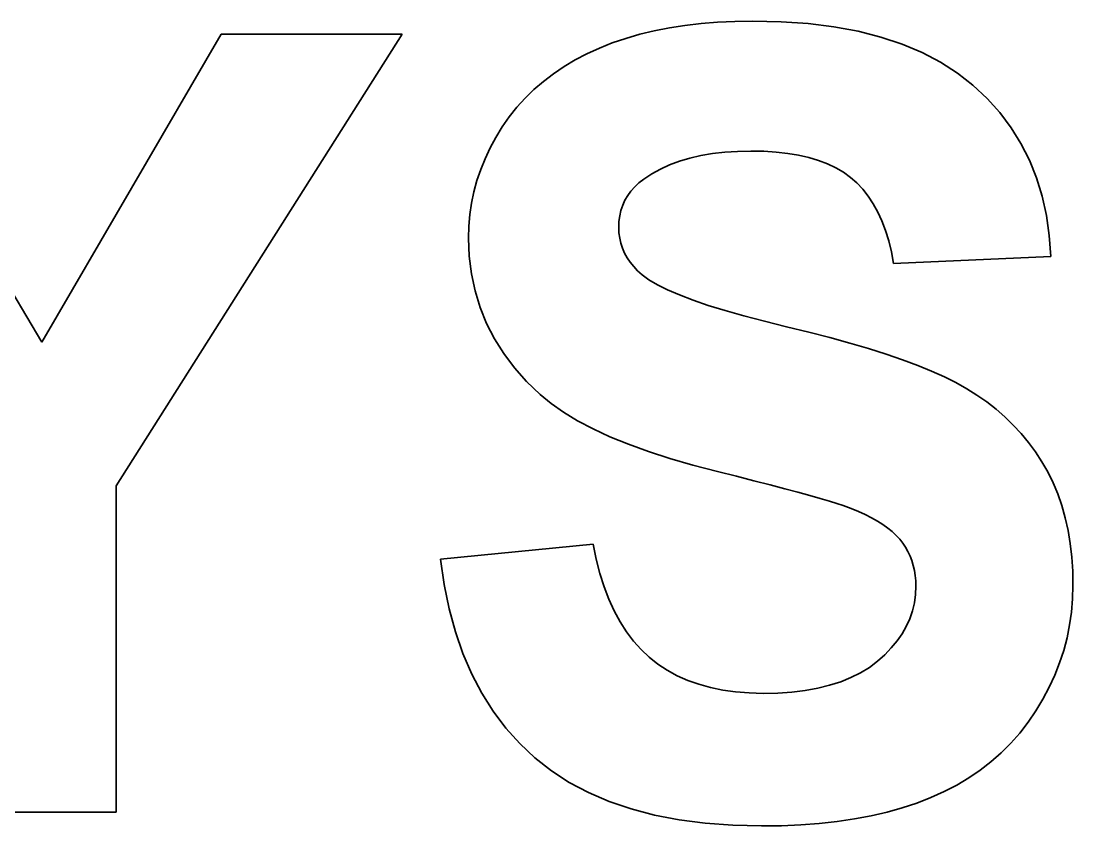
# Model space of a CAD drawing. Extents: x 23 to 587, y 4 to 413.
# Drawn here: x 245.306 to 246.659, y 164.768 to 165.803 of the extents above; entities that cross this region are included whole.
import ezdxf

# ---------------------------------------------------------------- set-up
doc = ezdxf.new("R2010")
doc.units = 0
doc.layers.get('0').update_dxf_attribs({"lineweight": 13})

# ---------------------------------------------------------------- blocks, each defined once
blk = doc.blocks.new('BLOCK7080')
at = {"color": 7, "lineweight": 35, "ltscale": 0.00096056}
blk.add_line((-45.0282, 50.5346), (-44.9909, 50.5437), dxfattribs=at)
at = {"color": 7, "lineweight": 35, "ltscale": 0.000985804}
blk.add_line((-44.9909, 50.5437), (-44.9522, 50.5513), dxfattribs=at)
at = {"color": 7, "lineweight": 35, "ltscale": 0.001013}
blk.add_line((-44.9522, 50.5513), (-44.9121, 50.5576), dxfattribs=at)
at = {"color": 7, "lineweight": 35, "ltscale": 0.001042}
blk.add_line((-44.9121, 50.5576), (-44.8708, 50.5624), dxfattribs=at)
at = {"color": 7, "lineweight": 35, "ltscale": 0.001072}
blk.add_line((-44.8708, 50.5624), (-44.828, 50.5659), dxfattribs=at)
at = {"color": 7, "lineweight": 35, "ltscale": 0.001103}
blk.add_line((-44.828, 50.5659), (-44.7839, 50.568), dxfattribs=at)
at = {"color": 7, "lineweight": 35, "ltscale": 0.001136}
blk.add_line((-44.7839, 50.568), (-44.7385, 50.5687), dxfattribs=at)
at = {"color": 7, "lineweight": 35, "ltscale": 0.001836}
blk.add_line((-44.7385, 50.5687), (-44.6651, 50.567), dxfattribs=at)
at = {"color": 7, "lineweight": 35, "ltscale": 0.001748}
blk.add_line((-44.6651, 50.567), (-44.5953, 50.5621), dxfattribs=at)
at = {"color": 7, "lineweight": 35, "ltscale": 0.001663}
blk.add_line((-44.5953, 50.5621), (-44.5293, 50.5538), dxfattribs=at)
at = {"color": 7, "lineweight": 35, "ltscale": 0.001583}
blk.add_line((-44.5293, 50.5538), (-44.4671, 50.5423), dxfattribs=at)
at = {"color": 7, "lineweight": 35, "ltscale": 0.023017}
blk.add_line((-47.0359, 50.5346), (-46.5652, 49.7433), dxfattribs=at)
at = {"color": 7, "lineweight": 35, "ltscale": 0.022895}
blk.add_line((-46.5652, 49.7433), (-46.1041, 50.5346), dxfattribs=at)
at = {"color": 7, "lineweight": 35, "ltscale": 0.034356}
blk.add_line((-45.6389, 50.5346), (-46.3742, 49.3736), dxfattribs=at)
at = {"color": 7, "lineweight": 35, "ltscale": 0.01163}
blk.add_line((-46.1041, 50.5346), (-45.6389, 50.5346), dxfattribs=at)
at = {"color": 7, "lineweight": 35, "ltscale": 0.000914711}
blk.add_line((-45.0988, 50.5123), (-45.0642, 50.5242), dxfattribs=at)
at = {"color": 7, "lineweight": 35, "ltscale": 0.00093658}
blk.add_line((-45.0642, 50.5242), (-45.0282, 50.5346), dxfattribs=at)
at = {"color": 7, "lineweight": 35, "ltscale": 0.00151}
blk.add_line((-44.4671, 50.5423), (-44.4085, 50.5274), dxfattribs=at)
at = {"color": 7, "lineweight": 35, "ltscale": 0.001444}
blk.add_line((-44.4085, 50.5274), (-44.3537, 50.5093), dxfattribs=at)
at = {"color": 7, "lineweight": 35, "ltscale": 0.000875383}
blk.add_line((-45.1639, 50.4846), (-45.1321, 50.4991), dxfattribs=at)
at = {"color": 7, "lineweight": 35, "ltscale": 0.000895161}
blk.add_line((-45.1321, 50.4991), (-45.0988, 50.5123), dxfattribs=at)
at = {"color": 7, "lineweight": 35, "ltscale": 0.001385}
blk.add_line((-44.3537, 50.5093), (-44.3026, 50.4878), dxfattribs=at)
at = {"color": 7, "lineweight": 35, "ltscale": 0.000836922}
blk.add_line((-45.223, 50.4517), (-45.1942, 50.4688), dxfattribs=at)
at = {"color": 7, "lineweight": 35, "ltscale": 0.000854638}
blk.add_line((-45.1942, 50.4688), (-45.1639, 50.4846), dxfattribs=at)
at = {"color": 7, "lineweight": 35, "ltscale": 0.001336}
blk.add_line((-44.3026, 50.4878), (-44.2552, 50.4631), dxfattribs=at)
at = {"color": 7, "lineweight": 35, "ltscale": 0.001297}
blk.add_line((-44.2552, 50.4631), (-44.2116, 50.435), dxfattribs=at)
at = {"color": 7, "lineweight": 35, "ltscale": 0.000821826}
blk.add_line((-45.2503, 50.4333), (-45.223, 50.4517), dxfattribs=at)
at = {"color": 7, "lineweight": 35, "ltscale": 0.001269}
blk.add_line((-44.2116, 50.435), (-44.1716, 50.4036), dxfattribs=at)
at = {"color": 7, "lineweight": 35, "ltscale": 0.00079946}
blk.add_line((-45.3002, 50.3928), (-45.276, 50.4137), dxfattribs=at)
at = {"color": 7, "lineweight": 35, "ltscale": 0.000809051}
blk.add_line((-45.276, 50.4137), (-45.2503, 50.4333), dxfattribs=at)
at = {"color": 7, "lineweight": 35, "ltscale": 0.000792561}
blk.add_line((-45.3229, 50.3706), (-45.3002, 50.3928), dxfattribs=at)
at = {"color": 7, "lineweight": 35, "ltscale": 0.001245}
blk.add_line((-44.1716, 50.4036), (-44.1354, 50.3695), dxfattribs=at)
at = {"color": 7, "lineweight": 35, "ltscale": 0.00078908}
blk.add_line((-45.344, 50.3472), (-45.3229, 50.3706), dxfattribs=at)
at = {"color": 7, "lineweight": 35, "ltscale": 0.001221}
blk.add_line((-44.1354, 50.3695), (-44.1028, 50.3332), dxfattribs=at)
at = {"color": 7, "lineweight": 35, "ltscale": 0.00078842}
blk.add_line((-45.3637, 50.3225), (-45.344, 50.3472), dxfattribs=at)
at = {"color": 7, "lineweight": 35, "ltscale": 0.001206}
blk.add_line((-44.1028, 50.3332), (-44.0737, 50.2946), dxfattribs=at)
at = {"color": 7, "lineweight": 35, "ltscale": 0.000791257}
blk.add_line((-45.3817, 50.2965), (-45.3637, 50.3225), dxfattribs=at)
at = {"color": 7, "lineweight": 35, "ltscale": 0.000786097}
blk.add_line((-45.3982, 50.2697), (-45.3817, 50.2965), dxfattribs=at)
at = {"color": 7, "lineweight": 35, "ltscale": 0.0012}
blk.add_line((-44.0737, 50.2946), (-44.0483, 50.2539), dxfattribs=at)
at = {"color": 7, "lineweight": 35, "ltscale": 0.000773052}
blk.add_line((-45.4129, 50.2425), (-45.3982, 50.2697), dxfattribs=at)
at = {"color": 7, "lineweight": 35, "ltscale": 0.001204}
blk.add_line((-44.0483, 50.2539), (-44.0265, 50.2109), dxfattribs=at)
at = {"color": 7, "lineweight": 35, "ltscale": 0.000762448}
blk.add_line((-45.4259, 50.2149), (-45.4129, 50.2425), dxfattribs=at)
at = {"color": 7, "lineweight": 35, "ltscale": 0.000726409}
blk.add_line((-44.8712, 50.2229), (-44.8995, 50.2164), dxfattribs=at)
at = {"color": 7, "lineweight": 35, "ltscale": 0.000756822}
blk.add_line((-44.8413, 50.2279), (-44.8712, 50.2229), dxfattribs=at)
at = {"color": 7, "lineweight": 35, "ltscale": 0.000789648}
blk.add_line((-44.8099, 50.2315), (-44.8413, 50.2279), dxfattribs=at)
at = {"color": 7, "lineweight": 35, "ltscale": 0.000824407}
blk.add_line((-44.777, 50.2337), (-44.8099, 50.2315), dxfattribs=at)
at = {"color": 7, "lineweight": 35, "ltscale": 0.000860995}
blk.add_line((-44.7426, 50.2344), (-44.777, 50.2337), dxfattribs=at)
at = {"color": 7, "lineweight": 35, "ltscale": 0.00083157}
blk.add_line((-44.7093, 50.2338), (-44.7426, 50.2344), dxfattribs=at)
at = {"color": 7, "lineweight": 35, "ltscale": 0.000790306}
blk.add_line((-44.6778, 50.2318), (-44.7093, 50.2338), dxfattribs=at)
at = {"color": 7, "lineweight": 35, "ltscale": 0.000750939}
blk.add_line((-44.6479, 50.2284), (-44.6778, 50.2318), dxfattribs=at)
at = {"color": 7, "lineweight": 35, "ltscale": 0.000713299}
blk.add_line((-44.6198, 50.2236), (-44.6479, 50.2284), dxfattribs=at)
at = {"color": 7, "lineweight": 35, "ltscale": 0.00067792}
blk.add_line((-44.5934, 50.2176), (-44.6198, 50.2236), dxfattribs=at)
at = {"color": 7, "lineweight": 35, "ltscale": 0.000754143}
blk.add_line((-45.4372, 50.187), (-45.4259, 50.2149), dxfattribs=at)
at = {"color": 7, "lineweight": 35, "ltscale": 0.000652268}
blk.add_line((-44.9515, 50.199), (-44.9753, 50.1882), dxfattribs=at)
at = {"color": 7, "lineweight": 35, "ltscale": 0.000673987}
blk.add_line((-44.9263, 50.2084), (-44.9515, 50.199), dxfattribs=at)
at = {"color": 7, "lineweight": 35, "ltscale": 0.000698844}
blk.add_line((-44.8995, 50.2164), (-44.9263, 50.2084), dxfattribs=at)
at = {"color": 7, "lineweight": 35, "ltscale": 0.000645371}
blk.add_line((-44.5687, 50.2102), (-44.5934, 50.2176), dxfattribs=at)
at = {"color": 7, "lineweight": 35, "ltscale": 0.000616159}
blk.add_line((-44.5456, 50.2014), (-44.5687, 50.2102), dxfattribs=at)
at = {"color": 7, "lineweight": 35, "ltscale": 0.000590037}
blk.add_line((-44.5243, 50.1912), (-44.5456, 50.2014), dxfattribs=at)
at = {"color": 7, "lineweight": 35, "ltscale": 0.001217}
blk.add_line((-44.0265, 50.2109), (-44.0083, 50.1658), dxfattribs=at)
at = {"color": 7, "lineweight": 35, "ltscale": 0.000749184}
blk.add_line((-45.4467, 50.1586), (-45.4372, 50.187), dxfattribs=at)
at = {"color": 7, "lineweight": 35, "ltscale": 0.000620676}
blk.add_line((-44.9975, 50.1759), (-45.0182, 50.1622), dxfattribs=at)
at = {"color": 7, "lineweight": 35, "ltscale": 0.000634699}
blk.add_line((-44.9753, 50.1882), (-44.9975, 50.1759), dxfattribs=at)
at = {"color": 7, "lineweight": 35, "ltscale": 0.000567973}
blk.add_line((-44.5047, 50.1798), (-44.5243, 50.1912), dxfattribs=at)
at = {"color": 7, "lineweight": 35, "ltscale": 0.000550963}
blk.add_line((-44.4868, 50.1669), (-44.5047, 50.1798), dxfattribs=at)
at = {"color": 7, "lineweight": 35, "ltscale": 0.000546395}
blk.add_line((-44.4703, 50.1525), (-44.4868, 50.1669), dxfattribs=at)
at = {"color": 7, "lineweight": 35, "ltscale": 0.00124}
for p, q in [((-44.0083, 50.1658), (-43.9938, 50.1184)), ((-44.6145, 48.502), (-44.664, 48.4999))]:
    blk.add_line(p, q, dxfattribs=at)
at = {"color": 7, "lineweight": 35, "ltscale": 0.000745389}
blk.add_line((-45.4545, 50.1298), (-45.4467, 50.1586), dxfattribs=at)
at = {"color": 7, "lineweight": 35, "ltscale": 0.000362812}
blk.add_line((-45.0413, 50.1423), (-45.0509, 50.1315), dxfattribs=at)
at = {"color": 7, "lineweight": 35, "ltscale": 0.000373634}
blk.add_line((-45.0304, 50.1526), (-45.0413, 50.1423), dxfattribs=at)
at = {"color": 7, "lineweight": 35, "ltscale": 0.000387512}
blk.add_line((-45.0182, 50.1622), (-45.0304, 50.1526), dxfattribs=at)
at = {"color": 7, "lineweight": 35, "ltscale": 0.000554485}
blk.add_line((-44.4551, 50.1365), (-44.4703, 50.1525), dxfattribs=at)
at = {"color": 7, "lineweight": 35, "ltscale": 0.000744968}
blk.add_line((-45.4606, 50.1006), (-45.4545, 50.1298), dxfattribs=at)
at = {"color": 7, "lineweight": 35, "ltscale": 0.000349877}
blk.add_line((-45.0592, 50.12), (-45.0663, 50.1079), dxfattribs=at)
at = {"color": 7, "lineweight": 35, "ltscale": 0.000354488}
blk.add_line((-45.0509, 50.1315), (-45.0592, 50.12), dxfattribs=at)
at = {"color": 7, "lineweight": 35, "ltscale": 0.00056849}
blk.add_line((-44.441, 50.1186), (-44.4551, 50.1365), dxfattribs=at)
at = {"color": 7, "lineweight": 35, "ltscale": 0.00058584}
blk.add_line((-44.4281, 50.099), (-44.441, 50.1186), dxfattribs=at)
at = {"color": 7, "lineweight": 35, "ltscale": 0.00127}
blk.add_line((-43.9938, 50.1184), (-43.9828, 50.0688), dxfattribs=at)
at = {"color": 7, "lineweight": 35, "ltscale": 0.000747144}
blk.add_line((-45.4649, 50.071), (-45.4606, 50.1006), dxfattribs=at)
at = {"color": 7, "lineweight": 35, "ltscale": 0.0003525}
blk.add_line((-45.072, 50.0952), (-45.0765, 50.0818), dxfattribs=at)
at = {"color": 7, "lineweight": 35, "ltscale": 0.000349293}
blk.add_line((-45.0663, 50.1079), (-45.072, 50.0952), dxfattribs=at)
at = {"color": 7, "lineweight": 35, "ltscale": 0.000607701}
blk.add_line((-44.4164, 50.0777), (-44.4281, 50.099), dxfattribs=at)
at = {"color": 7, "lineweight": 35, "ltscale": 0.000751272}
blk.add_line((-45.4675, 50.0411), (-45.4649, 50.071), dxfattribs=at)
at = {"color": 7, "lineweight": 35, "ltscale": 0.000368595}
blk.add_line((-45.0797, 50.0679), (-45.0817, 50.0532), dxfattribs=at)
at = {"color": 7, "lineweight": 35, "ltscale": 0.000358533}
blk.add_line((-45.0765, 50.0818), (-45.0797, 50.0679), dxfattribs=at)
at = {"color": 7, "lineweight": 35, "ltscale": 0.000633235}
blk.add_line((-44.4058, 50.0547), (-44.4164, 50.0777), dxfattribs=at)
at = {"color": 7, "lineweight": 35, "ltscale": 0.001308}
blk.add_line((-43.9828, 50.0688), (-43.9755, 50.017), dxfattribs=at)
at = {"color": 7, "lineweight": 35, "ltscale": 0.000759437}
blk.add_line((-45.4684, 50.0107), (-45.4675, 50.0411), dxfattribs=at)
at = {"color": 7, "lineweight": 35, "ltscale": 0.000381037}
blk.add_line((-45.0817, 50.0532), (-45.0823, 50.038), dxfattribs=at)
at = {"color": 7, "lineweight": 35, "ltscale": 0.00034975}
blk.add_line((-45.0823, 50.038), (-45.0817, 50.024), dxfattribs=at)
at = {"color": 7, "lineweight": 35, "ltscale": 0.000662027}
blk.add_line((-44.3965, 50.0299), (-44.4058, 50.0547), dxfattribs=at)
at = {"color": 7, "lineweight": 35, "ltscale": 0.000692905}
blk.add_line((-44.3883, 50.0034), (-44.3965, 50.0299), dxfattribs=at)
at = {"color": 7, "lineweight": 35, "ltscale": 0.00117}
blk.add_line((-45.4665, 49.964), (-45.4684, 50.0107), dxfattribs=at)
at = {"color": 7, "lineweight": 35, "ltscale": 0.000342469}
blk.add_line((-45.0817, 50.024), (-45.0799, 50.0105), dxfattribs=at)
at = {"color": 7, "lineweight": 35, "ltscale": 0.00033802}
blk.add_line((-45.0799, 50.0105), (-45.0769, 49.9973), dxfattribs=at)
at = {"color": 7, "lineweight": 35, "ltscale": 0.000726889}
blk.add_line((-44.3814, 49.9752), (-44.3883, 50.0034), dxfattribs=at)
at = {"color": 7, "lineweight": 35, "ltscale": 0.001354}
for p, q in [((-43.9755, 50.017), (-43.9718, 49.963)), ((-44.7603, 49.8105), (-44.7079, 49.7967))]:
    blk.add_line(p, q, dxfattribs=at)
at = {"color": 7, "lineweight": 35, "ltscale": 0.000335765}
blk.add_line((-45.0769, 49.9973), (-45.0727, 49.9845), dxfattribs=at)
at = {"color": 7, "lineweight": 35, "ltscale": 0.000336513}
blk.add_line((-45.0727, 49.9845), (-45.0673, 49.9722), dxfattribs=at)
at = {"color": 7, "lineweight": 35, "ltscale": 0.000763013}
blk.add_line((-44.3756, 49.9452), (-44.3814, 49.9752), dxfattribs=at)
at = {"color": 7, "lineweight": 35, "ltscale": 0.001141}
blk.add_line((-45.461, 49.9187), (-45.4665, 49.964), dxfattribs=at)
at = {"color": 7, "lineweight": 35, "ltscale": 0.000340999}
blk.add_line((-45.0673, 49.9722), (-45.0607, 49.9602), dxfattribs=at)
at = {"color": 7, "lineweight": 35, "ltscale": 0.000348207}
blk.add_line((-45.0607, 49.9602), (-45.0529, 49.9487), dxfattribs=at)
at = {"color": 7, "lineweight": 35, "ltscale": 0.000357458}
blk.add_line((-45.0529, 49.9487), (-45.0439, 49.9376), dxfattribs=at)
at = {"color": 7, "lineweight": 35, "ltscale": 0.010105}
blk.add_line((-43.9718, 49.963), (-44.3756, 49.9452), dxfattribs=at)
at = {"color": 7, "lineweight": 35, "ltscale": 0.000369786}
blk.add_line((-45.0439, 49.9376), (-45.0337, 49.9269), dxfattribs=at)
at = {"color": 7, "lineweight": 35, "ltscale": 0.000384461}
blk.add_line((-45.0337, 49.9269), (-45.0223, 49.9166), dxfattribs=at)
at = {"color": 7, "lineweight": 35, "ltscale": 0.00112}
blk.add_line((-45.4518, 49.8748), (-45.461, 49.9187), dxfattribs=at)
at = {"color": 7, "lineweight": 35, "ltscale": 0.000542468}
blk.add_line((-45.0223, 49.9166), (-45.0048, 49.9037), dxfattribs=at)
at = {"color": 7, "lineweight": 35, "ltscale": 0.000634743}
blk.add_line((-45.0048, 49.9037), (-44.983, 49.8907), dxfattribs=at)
at = {"color": 7, "lineweight": 35, "ltscale": 0.001108}
blk.add_line((-45.4389, 49.8324), (-45.4518, 49.8748), dxfattribs=at)
at = {"color": 7, "lineweight": 35, "ltscale": 0.00073238}
blk.add_line((-44.983, 49.8907), (-44.9568, 49.8776), dxfattribs=at)
at = {"color": 7, "lineweight": 35, "ltscale": 0.000832157}
blk.add_line((-44.9568, 49.8776), (-44.9262, 49.8644), dxfattribs=at)
at = {"color": 7, "lineweight": 35, "ltscale": 0.00093466}
blk.add_line((-44.9262, 49.8644), (-44.8913, 49.8511), dxfattribs=at)
at = {"color": 7, "lineweight": 35, "ltscale": 0.001038}
blk.add_line((-44.8913, 49.8511), (-44.852, 49.8377), dxfattribs=at)
at = {"color": 7, "lineweight": 35, "ltscale": 0.001104}
blk.add_line((-45.4223, 49.7914), (-45.4389, 49.8324), dxfattribs=at)
at = {"color": 7, "lineweight": 35, "ltscale": 0.001143}
blk.add_line((-44.852, 49.8377), (-44.8083, 49.8241), dxfattribs=at)
at = {"color": 7, "lineweight": 35, "ltscale": 0.001248}
blk.add_line((-44.8083, 49.8241), (-44.7603, 49.8105), dxfattribs=at)
at = {"color": 7, "lineweight": 35, "ltscale": 0.001111}
blk.add_line((-45.4021, 49.7519), (-45.4223, 49.7914), dxfattribs=at)
at = {"color": 7, "lineweight": 35, "ltscale": 0.001461}
blk.add_line((-44.7079, 49.7967), (-44.6512, 49.7829), dxfattribs=at)
at = {"color": 7, "lineweight": 35, "ltscale": 0.001477}
blk.add_line((-44.6512, 49.7829), (-44.5938, 49.7689), dxfattribs=at)
at = {"color": 7, "lineweight": 35, "ltscale": 0.001403}
blk.add_line((-44.5938, 49.7689), (-44.5395, 49.7549), dxfattribs=at)
at = {"color": 7, "lineweight": 35, "ltscale": 0.001124}
blk.add_line((-45.3781, 49.7138), (-45.4021, 49.7519), dxfattribs=at)
at = {"color": 7, "lineweight": 35, "ltscale": 0.00133}
blk.add_line((-44.5395, 49.7549), (-44.4882, 49.7407), dxfattribs=at)
at = {"color": 7, "lineweight": 35, "ltscale": 0.001256}
blk.add_line((-44.4882, 49.7407), (-44.44, 49.7265), dxfattribs=at)
at = {"color": 7, "lineweight": 35, "ltscale": 0.001147}
blk.add_line((-45.3505, 49.6772), (-45.3781, 49.7138), dxfattribs=at)
at = {"color": 7, "lineweight": 35, "ltscale": 0.001184}
blk.add_line((-44.44, 49.7265), (-44.3949, 49.7121), dxfattribs=at)
at = {"color": 7, "lineweight": 35, "ltscale": 0.001112}
blk.add_line((-44.3949, 49.7121), (-44.3528, 49.6977), dxfattribs=at)
at = {"color": 7, "lineweight": 35, "ltscale": 0.00104}
blk.add_line((-44.3528, 49.6977), (-44.3138, 49.6831), dxfattribs=at)
at = {"color": 7, "lineweight": 35, "ltscale": 0.000969621}
blk.add_line((-44.3138, 49.6831), (-44.2779, 49.6685), dxfattribs=at)
at = {"color": 7, "lineweight": 35, "ltscale": 0.001177}
blk.add_line((-45.3192, 49.642), (-45.3505, 49.6772), dxfattribs=at)
at = {"color": 7, "lineweight": 35, "ltscale": 0.000899704}
blk.add_line((-44.2779, 49.6685), (-44.2451, 49.6538), dxfattribs=at)
at = {"color": 7, "lineweight": 35, "ltscale": 0.000831662}
blk.add_line((-44.2451, 49.6538), (-44.2153, 49.639), dxfattribs=at)
at = {"color": 7, "lineweight": 35, "ltscale": 0.001216}
blk.add_line((-45.2842, 49.6083), (-45.3192, 49.642), dxfattribs=at)
at = {"color": 7, "lineweight": 35, "ltscale": 0.000790844}
blk.add_line((-44.2153, 49.639), (-44.1877, 49.6235), dxfattribs=at)
at = {"color": 7, "lineweight": 35, "ltscale": 0.000909978}
blk.add_line((-45.2561, 49.5852), (-45.2842, 49.6083), dxfattribs=at)
at = {"color": 7, "lineweight": 35, "ltscale": 0.000778394}
blk.add_line((-44.1877, 49.6235), (-44.1613, 49.607), dxfattribs=at)
at = {"color": 7, "lineweight": 35, "ltscale": 0.000767934}
blk.add_line((-44.1613, 49.607), (-44.1361, 49.5894), dxfattribs=at)
at = {"color": 7, "lineweight": 35, "ltscale": 0.000976217}
blk.add_line((-45.2241, 49.5628), (-45.2561, 49.5852), dxfattribs=at)
at = {"color": 7, "lineweight": 35, "ltscale": 0.000759112}
blk.add_line((-44.1361, 49.5894), (-44.1122, 49.5708), dxfattribs=at)
at = {"color": 7, "lineweight": 35, "ltscale": 0.000753542}
blk.add_line((-44.1122, 49.5708), (-44.0894, 49.5509), dxfattribs=at)
at = {"color": 7, "lineweight": 35, "ltscale": 0.001047}
blk.add_line((-45.1882, 49.5412), (-45.2241, 49.5628), dxfattribs=at)
at = {"color": 7, "lineweight": 35, "ltscale": 0.000748868}
blk.add_line((-44.0894, 49.5509), (-44.068, 49.5301), dxfattribs=at)
at = {"color": 7, "lineweight": 35, "ltscale": 0.001123}
blk.add_line((-45.1484, 49.5203), (-45.1882, 49.5412), dxfattribs=at)
at = {"color": 7, "lineweight": 35, "ltscale": 0.001201}
blk.add_line((-45.1048, 49.5001), (-45.1484, 49.5203), dxfattribs=at)
at = {"color": 7, "lineweight": 35, "ltscale": 0.000746557}
blk.add_line((-44.068, 49.5301), (-44.0477, 49.5081), dxfattribs=at)
at = {"color": 7, "lineweight": 35, "ltscale": 0.001283}
blk.add_line((-45.0573, 49.4807), (-45.1048, 49.5001), dxfattribs=at)
at = {"color": 7, "lineweight": 35, "ltscale": 0.000747748}
blk.add_line((-44.0477, 49.5081), (-44.0287, 49.4851), dxfattribs=at)
at = {"color": 7, "lineweight": 35, "ltscale": 0.001367}
blk.add_line((-45.0059, 49.462), (-45.0573, 49.4807), dxfattribs=at)
at = {"color": 7, "lineweight": 35, "ltscale": 0.001452}
blk.add_line((-44.9507, 49.4441), (-45.0059, 49.462), dxfattribs=at)
at = {"color": 7, "lineweight": 35, "ltscale": 0.000749805}
blk.add_line((-44.0287, 49.4851), (-44.0109, 49.4609), dxfattribs=at)
at = {"color": 7, "lineweight": 35, "ltscale": 0.001539}
blk.add_line((-44.8915, 49.4269), (-44.9507, 49.4441), dxfattribs=at)
at = {"color": 7, "lineweight": 35, "ltscale": 0.000754916}
blk.add_line((-44.0109, 49.4609), (-43.9943, 49.4357), dxfattribs=at)
at = {"color": 7, "lineweight": 35, "ltscale": 0.000761113}
blk.add_line((-43.9943, 49.4357), (-43.9791, 49.4093), dxfattribs=at)
at = {"color": 7, "lineweight": 35, "ltscale": 0.001628}
blk.add_line((-44.8285, 49.4104), (-44.8915, 49.4269), dxfattribs=at)
at = {"color": 7, "lineweight": 35, "ltscale": 0.001254}
blk.add_line((-44.7799, 49.3983), (-44.8285, 49.4104), dxfattribs=at)
at = {"color": 7, "lineweight": 35, "ltscale": 0.000768565}
blk.add_line((-43.9791, 49.4093), (-43.9656, 49.3817), dxfattribs=at)
at = {"color": 7, "lineweight": 35, "ltscale": 0.001161}
blk.add_line((-44.7348, 49.3869), (-44.7799, 49.3983), dxfattribs=at)
at = {"color": 7, "lineweight": 35, "ltscale": 0.001069}
blk.add_line((-44.6934, 49.3762), (-44.7348, 49.3869), dxfattribs=at)
at = {"color": 7, "lineweight": 35, "ltscale": 0.000780612}
blk.add_line((-43.9656, 49.3817), (-43.9536, 49.3529), dxfattribs=at)
at = {"color": 7, "lineweight": 35, "ltscale": 0.020976}
blk.add_line((-46.3742, 49.3736), (-46.3742, 48.5346), dxfattribs=at)
at = {"color": 7, "lineweight": 35, "ltscale": 0.000976331}
blk.add_line((-44.6557, 49.3663), (-44.6934, 49.3762), dxfattribs=at)
at = {"color": 7, "lineweight": 35, "ltscale": 0.000883485}
blk.add_line((-44.6215, 49.3572), (-44.6557, 49.3663), dxfattribs=at)
at = {"color": 7, "lineweight": 35, "ltscale": 0.000791036}
blk.add_line((-44.591, 49.3489), (-44.6215, 49.3572), dxfattribs=at)
at = {"color": 7, "lineweight": 35, "ltscale": 0.000698481}
blk.add_line((-44.5641, 49.3413), (-44.591, 49.3489), dxfattribs=at)
at = {"color": 7, "lineweight": 35, "ltscale": 0.00060593}
blk.add_line((-44.5408, 49.3345), (-44.5641, 49.3413), dxfattribs=at)
at = {"color": 7, "lineweight": 35, "ltscale": 0.000513723}
blk.add_line((-44.5212, 49.3284), (-44.5408, 49.3345), dxfattribs=at)
at = {"color": 7, "lineweight": 35, "ltscale": 0.000421186}
blk.add_line((-44.5052, 49.3231), (-44.5212, 49.3284), dxfattribs=at)
at = {"color": 7, "lineweight": 35, "ltscale": 0.000794301}
blk.add_line((-43.9536, 49.3529), (-43.9432, 49.3228), dxfattribs=at)
at = {"color": 7, "lineweight": 35, "ltscale": 0.000536833}
blk.add_line((-44.4851, 49.3156), (-44.5052, 49.3231), dxfattribs=at)
at = {"color": 7, "lineweight": 35, "ltscale": 0.000510136}
blk.add_line((-44.4662, 49.3079), (-44.4851, 49.3156), dxfattribs=at)
at = {"color": 7, "lineweight": 35, "ltscale": 0.000484296}
blk.add_line((-44.4486, 49.2998), (-44.4662, 49.3079), dxfattribs=at)
at = {"color": 7, "lineweight": 35, "ltscale": 0.000459101}
blk.add_line((-44.4322, 49.2916), (-44.4486, 49.2998), dxfattribs=at)
at = {"color": 7, "lineweight": 35, "ltscale": 0.000811513}
blk.add_line((-43.9432, 49.3228), (-43.9344, 49.2916), dxfattribs=at)
at = {"color": 7, "lineweight": 35, "ltscale": 0.000434331}
blk.add_line((-44.417, 49.2831), (-44.4322, 49.2916), dxfattribs=at)
at = {"color": 7, "lineweight": 35, "ltscale": 0.000411308}
blk.add_line((-44.4031, 49.2743), (-44.417, 49.2831), dxfattribs=at)
at = {"color": 7, "lineweight": 35, "ltscale": 0.00038952}
blk.add_line((-44.3905, 49.2652), (-44.4031, 49.2743), dxfattribs=at)
at = {"color": 7, "lineweight": 35, "ltscale": 0.000831354}
blk.add_line((-43.9344, 49.2916), (-43.9273, 49.2591), dxfattribs=at)
at = {"color": 7, "lineweight": 35, "ltscale": 0.000368339}
blk.add_line((-44.379, 49.2559), (-44.3905, 49.2652), dxfattribs=at)
at = {"color": 7, "lineweight": 35, "ltscale": 0.000349597}
blk.add_line((-44.3689, 49.2463), (-44.379, 49.2559), dxfattribs=at)
at = {"color": 7, "lineweight": 35, "ltscale": 0.000332161}
blk.add_line((-44.3599, 49.2365), (-44.3689, 49.2463), dxfattribs=at)
at = {"color": 7, "lineweight": 35, "ltscale": 0.00085303}
blk.add_line((-43.9273, 49.2591), (-43.9217, 49.2254), dxfattribs=at)
at = {"color": 7, "lineweight": 35, "ltscale": 0.009869}
blk.add_line((-45.5407, 49.1853), (-45.1478, 49.2235), dxfattribs=at)
at = {"color": 7, "lineweight": 35, "ltscale": 0.000981753}
blk.add_line((-45.1478, 49.2235), (-45.1399, 49.185), dxfattribs=at)
at = {"color": 7, "lineweight": 35, "ltscale": 0.000321972}
blk.add_line((-44.352, 49.2263), (-44.3599, 49.2365), dxfattribs=at)
at = {"color": 7, "lineweight": 35, "ltscale": 0.000318356}
blk.add_line((-44.3449, 49.2157), (-44.352, 49.2263), dxfattribs=at)
at = {"color": 7, "lineweight": 35, "ltscale": 0.000877736}
blk.add_line((-43.9217, 49.2254), (-43.9177, 49.1906), dxfattribs=at)
at = {"color": 7, "lineweight": 35, "ltscale": 0.000316548}
blk.add_line((-44.3387, 49.2047), (-44.3449, 49.2157), dxfattribs=at)
at = {"color": 7, "lineweight": 35, "ltscale": 0.000316447}
blk.add_line((-44.3333, 49.1933), (-44.3387, 49.2047), dxfattribs=at)
at = {"color": 7, "lineweight": 35, "ltscale": 0.000318079}
blk.add_line((-44.3287, 49.1814), (-44.3333, 49.1933), dxfattribs=at)
at = {"color": 7, "lineweight": 35, "ltscale": 0.001655}
blk.add_line((-45.5311, 49.1198), (-45.5407, 49.1853), dxfattribs=at)
at = {"color": 7, "lineweight": 35, "ltscale": 0.00094006}
blk.add_line((-45.1399, 49.185), (-45.1307, 49.1486), dxfattribs=at)
at = {"color": 7, "lineweight": 35, "ltscale": 0.000320679}
blk.add_line((-44.325, 49.1691), (-44.3287, 49.1814), dxfattribs=at)
at = {"color": 7, "lineweight": 35, "ltscale": 0.000326345}
blk.add_line((-44.3221, 49.1564), (-44.325, 49.1691), dxfattribs=at)
at = {"color": 7, "lineweight": 35, "ltscale": 0.000905307}
blk.add_line((-43.9177, 49.1906), (-43.9153, 49.1544), dxfattribs=at)
at = {"color": 7, "lineweight": 35, "ltscale": 0.000898616}
blk.add_line((-45.1307, 49.1486), (-45.1199, 49.1143), dxfattribs=at)
at = {"color": 7, "lineweight": 35, "ltscale": 0.000332154}
blk.add_line((-44.32, 49.1433), (-44.3221, 49.1564), dxfattribs=at)
at = {"color": 7, "lineweight": 35, "ltscale": 0.000340193}
blk.add_line((-44.3187, 49.1297), (-44.32, 49.1433), dxfattribs=at)
at = {"color": 7, "lineweight": 35, "ltscale": 0.000932516}
blk.add_line((-43.9153, 49.1544), (-43.9145, 49.1171), dxfattribs=at)
at = {"color": 7, "lineweight": 35, "ltscale": 0.001591}
blk.add_line((-45.5183, 49.0575), (-45.5311, 49.1198), dxfattribs=at)
at = {"color": 7, "lineweight": 35, "ltscale": 0.00086074}
blk.add_line((-45.1199, 49.1143), (-45.1077, 49.0821), dxfattribs=at)
at = {"color": 7, "lineweight": 35, "ltscale": 0.000546056}
blk.add_line((-44.3193, 49.0939), (-44.3183, 49.1158), dxfattribs=at)
at = {"color": 7, "lineweight": 35, "ltscale": 0.000349577}
blk.add_line((-44.3183, 49.1158), (-44.3187, 49.1297), dxfattribs=at)
at = {"color": 7, "lineweight": 35, "ltscale": 0.000854838}
blk.add_line((-43.9145, 49.1171), (-43.9154, 49.083), dxfattribs=at)
at = {"color": 7, "lineweight": 35, "ltscale": 0.000536923}
blk.add_line((-44.3223, 49.0727), (-44.3193, 49.0939), dxfattribs=at)
at = {"color": 7, "lineweight": 35, "ltscale": 0.000846079}
blk.add_line((-43.9154, 49.083), (-43.9183, 49.0492), dxfattribs=at)
at = {"color": 7, "lineweight": 35, "ltscale": 0.001532}
blk.add_line((-45.5022, 48.9984), (-45.5183, 49.0575), dxfattribs=at)
at = {"color": 7, "lineweight": 35, "ltscale": 0.000826884}
blk.add_line((-45.1077, 49.0821), (-45.0941, 49.052), dxfattribs=at)
at = {"color": 7, "lineweight": 35, "ltscale": 0.000531883}
blk.add_line((-44.3272, 49.052), (-44.3223, 49.0727), dxfattribs=at)
at = {"color": 7, "lineweight": 35, "ltscale": 0.000795894}
blk.add_line((-45.0941, 49.052), (-45.0789, 49.024), dxfattribs=at)
at = {"color": 7, "lineweight": 35, "ltscale": 0.000538}
blk.add_line((-44.343, 49.0123), (-44.3341, 49.0318), dxfattribs=at)
at = {"color": 7, "lineweight": 35, "ltscale": 0.000532439}
blk.add_line((-44.3341, 49.0318), (-44.3272, 49.052), dxfattribs=at)
at = {"color": 7, "lineweight": 35, "ltscale": 0.00084087}
blk.add_line((-43.9183, 49.0492), (-43.9231, 49.0159), dxfattribs=at)
at = {"color": 7, "lineweight": 35, "ltscale": 0.0007691}
blk.add_line((-45.0789, 49.024), (-45.0623, 48.9981), dxfattribs=at)
at = {"color": 7, "lineweight": 35, "ltscale": 0.000547626}
blk.add_line((-44.3539, 48.9932), (-44.343, 49.0123), dxfattribs=at)
at = {"color": 7, "lineweight": 35, "ltscale": 0.000837754}
blk.add_line((-43.9231, 49.0159), (-43.9298, 48.9831), dxfattribs=at)
at = {"color": 7, "lineweight": 35, "ltscale": 0.001479}
blk.add_line((-45.4828, 48.9425), (-45.5022, 48.9984), dxfattribs=at)
at = {"color": 7, "lineweight": 35, "ltscale": 0.00074673}
blk.add_line((-45.0623, 48.9981), (-45.0443, 48.9743), dxfattribs=at)
at = {"color": 7, "lineweight": 35, "ltscale": 0.000581543}
blk.add_line((-44.3816, 48.9569), (-44.3668, 48.9748), dxfattribs=at)
at = {"color": 7, "lineweight": 35, "ltscale": 0.000562435}
blk.add_line((-44.3668, 48.9748), (-44.3539, 48.9932), dxfattribs=at)
at = {"color": 7, "lineweight": 35, "ltscale": 0.000838277}
blk.add_line((-43.9298, 48.9831), (-43.9384, 48.9507), dxfattribs=at)
at = {"color": 7, "lineweight": 35, "ltscale": 0.00072932}
blk.add_line((-45.0443, 48.9743), (-45.0248, 48.9526), dxfattribs=at)
at = {"color": 7, "lineweight": 35, "ltscale": 0.000717253}
blk.add_line((-45.0248, 48.9526), (-45.0038, 48.933), dxfattribs=at)
at = {"color": 7, "lineweight": 35, "ltscale": 0.000604318}
blk.add_line((-44.3984, 48.9395), (-44.3816, 48.9569), dxfattribs=at)
at = {"color": 7, "lineweight": 35, "ltscale": 0.000841585}
blk.add_line((-43.9384, 48.9507), (-43.9489, 48.9187), dxfattribs=at)
at = {"color": 7, "lineweight": 35, "ltscale": 0.001433}
blk.add_line((-45.4602, 48.8898), (-45.4828, 48.9425), dxfattribs=at)
at = {"color": 7, "lineweight": 35, "ltscale": 0.000713844}
blk.add_line((-45.0038, 48.933), (-44.9814, 48.9153), dxfattribs=at)
at = {"color": 7, "lineweight": 35, "ltscale": 0.00065019}
blk.add_line((-44.438, 48.907), (-44.4172, 48.9227), dxfattribs=at)
at = {"color": 7, "lineweight": 35, "ltscale": 0.000629883}
blk.add_line((-44.4172, 48.9227), (-44.3984, 48.9395), dxfattribs=at)
at = {"color": 7, "lineweight": 35, "ltscale": 0.000717281}
blk.add_line((-44.9814, 48.9153), (-44.9574, 48.8995), dxfattribs=at)
at = {"color": 7, "lineweight": 35, "ltscale": 0.000725681}
blk.add_line((-44.9574, 48.8995), (-44.932, 48.8856), dxfattribs=at)
at = {"color": 7, "lineweight": 35, "ltscale": 0.00066614}
blk.add_line((-44.4606, 48.893), (-44.438, 48.907), dxfattribs=at)
at = {"color": 7, "lineweight": 35, "ltscale": 0.000847718}
blk.add_line((-43.9489, 48.9187), (-43.9613, 48.8872), dxfattribs=at)
at = {"color": 7, "lineweight": 35, "ltscale": 0.001397}
blk.add_line((-45.4343, 48.8403), (-45.4602, 48.8898), dxfattribs=at)
at = {"color": 7, "lineweight": 35, "ltscale": 0.000739064}
blk.add_line((-44.932, 48.8856), (-44.905, 48.8736), dxfattribs=at)
at = {"color": 7, "lineweight": 35, "ltscale": 0.000756769}
blk.add_line((-44.905, 48.8736), (-44.8765, 48.8634), dxfattribs=at)
at = {"color": 7, "lineweight": 35, "ltscale": 0.000746284}
blk.add_line((-44.5402, 48.8608), (-44.5117, 48.8699), dxfattribs=at)
at = {"color": 7, "lineweight": 35, "ltscale": 0.000715138}
blk.add_line((-44.5117, 48.8699), (-44.4852, 48.8806), dxfattribs=at)
at = {"color": 7, "lineweight": 35, "ltscale": 0.000688377}
blk.add_line((-44.4852, 48.8806), (-44.4606, 48.893), dxfattribs=at)
at = {"color": 7, "lineweight": 35, "ltscale": 0.000855927}
blk.add_line((-43.9613, 48.8872), (-43.9756, 48.8561), dxfattribs=at)
at = {"color": 7, "lineweight": 35, "ltscale": 0.001368}
blk.add_line((-45.4051, 48.794), (-45.4343, 48.8403), dxfattribs=at)
at = {"color": 7, "lineweight": 35, "ltscale": 0.000779113}
blk.add_line((-44.8765, 48.8634), (-44.8464, 48.855), dxfattribs=at)
at = {"color": 7, "lineweight": 35, "ltscale": 0.00080488}
blk.add_line((-44.8464, 48.855), (-44.8149, 48.8485), dxfattribs=at)
at = {"color": 7, "lineweight": 35, "ltscale": 0.000834371}
blk.add_line((-44.8149, 48.8485), (-44.7819, 48.8439), dxfattribs=at)
at = {"color": 7, "lineweight": 35, "ltscale": 0.00086681}
blk.add_line((-44.7819, 48.8439), (-44.7473, 48.8411), dxfattribs=at)
at = {"color": 7, "lineweight": 35, "ltscale": 0.000902266}
blk.add_line((-44.7473, 48.8411), (-44.7112, 48.8402), dxfattribs=at)
at = {"color": 7, "lineweight": 35, "ltscale": 0.000951623}
blk.add_line((-44.7112, 48.8402), (-44.6732, 48.841), dxfattribs=at)
at = {"color": 7, "lineweight": 35, "ltscale": 0.000905437}
blk.add_line((-44.6732, 48.841), (-44.637, 48.8435), dxfattribs=at)
at = {"color": 7, "lineweight": 35, "ltscale": 0.00086143}
blk.add_line((-44.637, 48.8435), (-44.6028, 48.8476), dxfattribs=at)
at = {"color": 7, "lineweight": 35, "ltscale": 0.000819979}
blk.add_line((-44.6028, 48.8476), (-44.5705, 48.8534), dxfattribs=at)
at = {"color": 7, "lineweight": 35, "ltscale": 0.000781421}
blk.add_line((-44.5705, 48.8534), (-44.5402, 48.8608), dxfattribs=at)
at = {"color": 7, "lineweight": 35, "ltscale": 0.000867548}
blk.add_line((-43.9756, 48.8561), (-43.9918, 48.8254), dxfattribs=at)
at = {"color": 7, "lineweight": 35, "ltscale": 0.000881691}
blk.add_line((-43.9918, 48.8254), (-44.01, 48.7951), dxfattribs=at)
at = {"color": 7, "lineweight": 35, "ltscale": 0.001349}
blk.add_line((-45.3726, 48.751), (-45.4051, 48.794), dxfattribs=at)
at = {"color": 7, "lineweight": 35, "ltscale": 0.000884108}
blk.add_line((-44.01, 48.7951), (-44.0299, 48.7659), dxfattribs=at)
at = {"color": 7, "lineweight": 35, "ltscale": 0.00087573}
blk.add_line((-44.0299, 48.7659), (-44.0513, 48.7382), dxfattribs=at)
at = {"color": 7, "lineweight": 35, "ltscale": 0.001338}
blk.add_line((-45.3369, 48.7111), (-45.3726, 48.751), dxfattribs=at)
at = {"color": 7, "lineweight": 35, "ltscale": 0.000872203}
blk.add_line((-44.0513, 48.7382), (-44.0744, 48.712), dxfattribs=at)
at = {"color": 7, "lineweight": 35, "ltscale": 0.001339}
blk.add_line((-45.2978, 48.6744), (-45.3369, 48.7111), dxfattribs=at)
at = {"color": 7, "lineweight": 35, "ltscale": 0.000870449}
blk.add_line((-44.0744, 48.712), (-44.099, 48.6875), dxfattribs=at)
at = {"color": 7, "lineweight": 35, "ltscale": 0.000873545}
blk.add_line((-44.099, 48.6875), (-44.1253, 48.6644), dxfattribs=at)
at = {"color": 7, "lineweight": 35, "ltscale": 0.001348}
blk.add_line((-45.2554, 48.6411), (-45.2978, 48.6744), dxfattribs=at)
at = {"color": 7, "lineweight": 35, "ltscale": 0.000879004}
blk.add_line((-44.1253, 48.6644), (-44.1531, 48.6428), dxfattribs=at)
at = {"color": 7, "lineweight": 35, "ltscale": 0.001369}
blk.add_line((-45.2095, 48.6113), (-45.2554, 48.6411), dxfattribs=at)
at = {"color": 7, "lineweight": 35, "ltscale": 0.000888399}
blk.add_line((-44.1531, 48.6428), (-44.1825, 48.6228), dxfattribs=at)
at = {"color": 7, "lineweight": 35, "ltscale": 0.0014}
blk.add_line((-45.16, 48.585), (-45.2095, 48.6113), dxfattribs=at)
at = {"color": 7, "lineweight": 35, "ltscale": 0.000916908}
blk.add_line((-44.2134, 48.6044), (-44.246, 48.5875), dxfattribs=at)
at = {"color": 7, "lineweight": 35, "ltscale": 0.000901503}
blk.add_line((-44.1825, 48.6228), (-44.2134, 48.6044), dxfattribs=at)
at = {"color": 7, "lineweight": 35, "ltscale": 0.001441}
blk.add_line((-45.1071, 48.5622), (-45.16, 48.585), dxfattribs=at)
at = {"color": 7, "lineweight": 35, "ltscale": 0.000959268}
blk.add_line((-44.2801, 48.5721), (-44.3159, 48.5582), dxfattribs=at)
at = {"color": 7, "lineweight": 35, "ltscale": 0.000935984}
blk.add_line((-44.246, 48.5875), (-44.2801, 48.5721), dxfattribs=at)
at = {"color": 7, "lineweight": 35, "ltscale": 0.001492}
blk.add_line((-45.0506, 48.543), (-45.1071, 48.5622), dxfattribs=at)
at = {"color": 7, "lineweight": 35, "ltscale": 0.001551}
blk.add_line((-44.9906, 48.5272), (-45.0506, 48.543), dxfattribs=at)
at = {"color": 7, "lineweight": 35, "ltscale": 0.001018}
blk.add_line((-44.3534, 48.5458), (-44.3926, 48.5349), dxfattribs=at)
at = {"color": 7, "lineweight": 35, "ltscale": 0.000987731}
blk.add_line((-44.3159, 48.5582), (-44.3534, 48.5458), dxfattribs=at)
at = {"color": 7, "lineweight": 35, "ltscale": 0.010061}
blk.add_line((-46.3742, 48.5346), (-46.7767, 48.5346), dxfattribs=at)
at = {"color": 7, "lineweight": 35, "ltscale": 0.001618}
blk.add_line((-44.927, 48.5149), (-44.9906, 48.5272), dxfattribs=at)
at = {"color": 7, "lineweight": 35, "ltscale": 0.001691}
blk.add_line((-44.86, 48.5061), (-44.927, 48.5149), dxfattribs=at)
at = {"color": 7, "lineweight": 35, "ltscale": 0.001122}
blk.add_line((-44.4762, 48.5174), (-44.5206, 48.5108), dxfattribs=at)
at = {"color": 7, "lineweight": 35, "ltscale": 0.001085}
blk.add_line((-44.4336, 48.5254), (-44.4762, 48.5174), dxfattribs=at)
at = {"color": 7, "lineweight": 35, "ltscale": 0.001051}
blk.add_line((-44.3926, 48.5349), (-44.4336, 48.5254), dxfattribs=at)
at = {"color": 7, "lineweight": 35, "ltscale": 0.001769}
blk.add_line((-44.7894, 48.5009), (-44.86, 48.5061), dxfattribs=at)
at = {"color": 7, "lineweight": 35, "ltscale": 0.001853}
blk.add_line((-44.7153, 48.4991), (-44.7894, 48.5009), dxfattribs=at)
at = {"color": 7, "lineweight": 35, "ltscale": 0.001281}
blk.add_line((-44.664, 48.4999), (-44.7153, 48.4991), dxfattribs=at)
at = {"color": 7, "lineweight": 35, "ltscale": 0.001199}
blk.add_line((-44.5667, 48.5057), (-44.6145, 48.502), dxfattribs=at)
at = {"color": 7, "lineweight": 35, "ltscale": 0.001159}
blk.add_line((-44.5206, 48.5108), (-44.5667, 48.5057), dxfattribs=at)

msp = doc.modelspace()

# ---------------------------------------------------------------- block references
at = {"lineweight": 0, "xscale": 0.5, "yscale": 0.5, "zscale": 0.5}
msp.add_blockref('BLOCK7080', (268.6158, 140.5185), dxfattribs=at)

doc.saveas('drawing.dxf')
